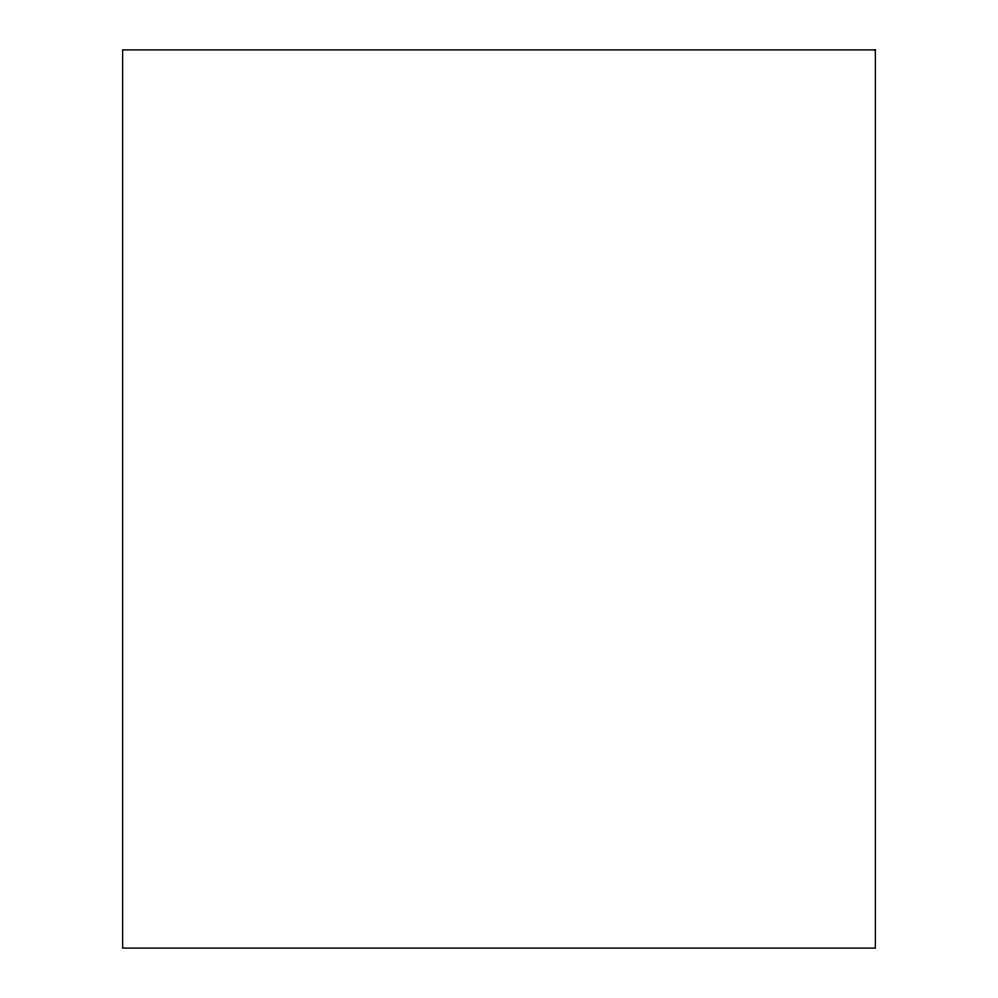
<?xml version="1.0" encoding="UTF-8"?>
<svg xmlns="http://www.w3.org/2000/svg" width="998" height="998" viewBox="0 0 998 998"><rect width="100%" height="100%" fill="white"/><g stroke="black" fill="none" stroke-linecap="round" stroke-linejoin="round"><path stroke-width="1.5" d="M875.371 49.9L122.629 49.9L122.629 948.1L875.371 948.1L875.371 49.9"/></g></svg>
